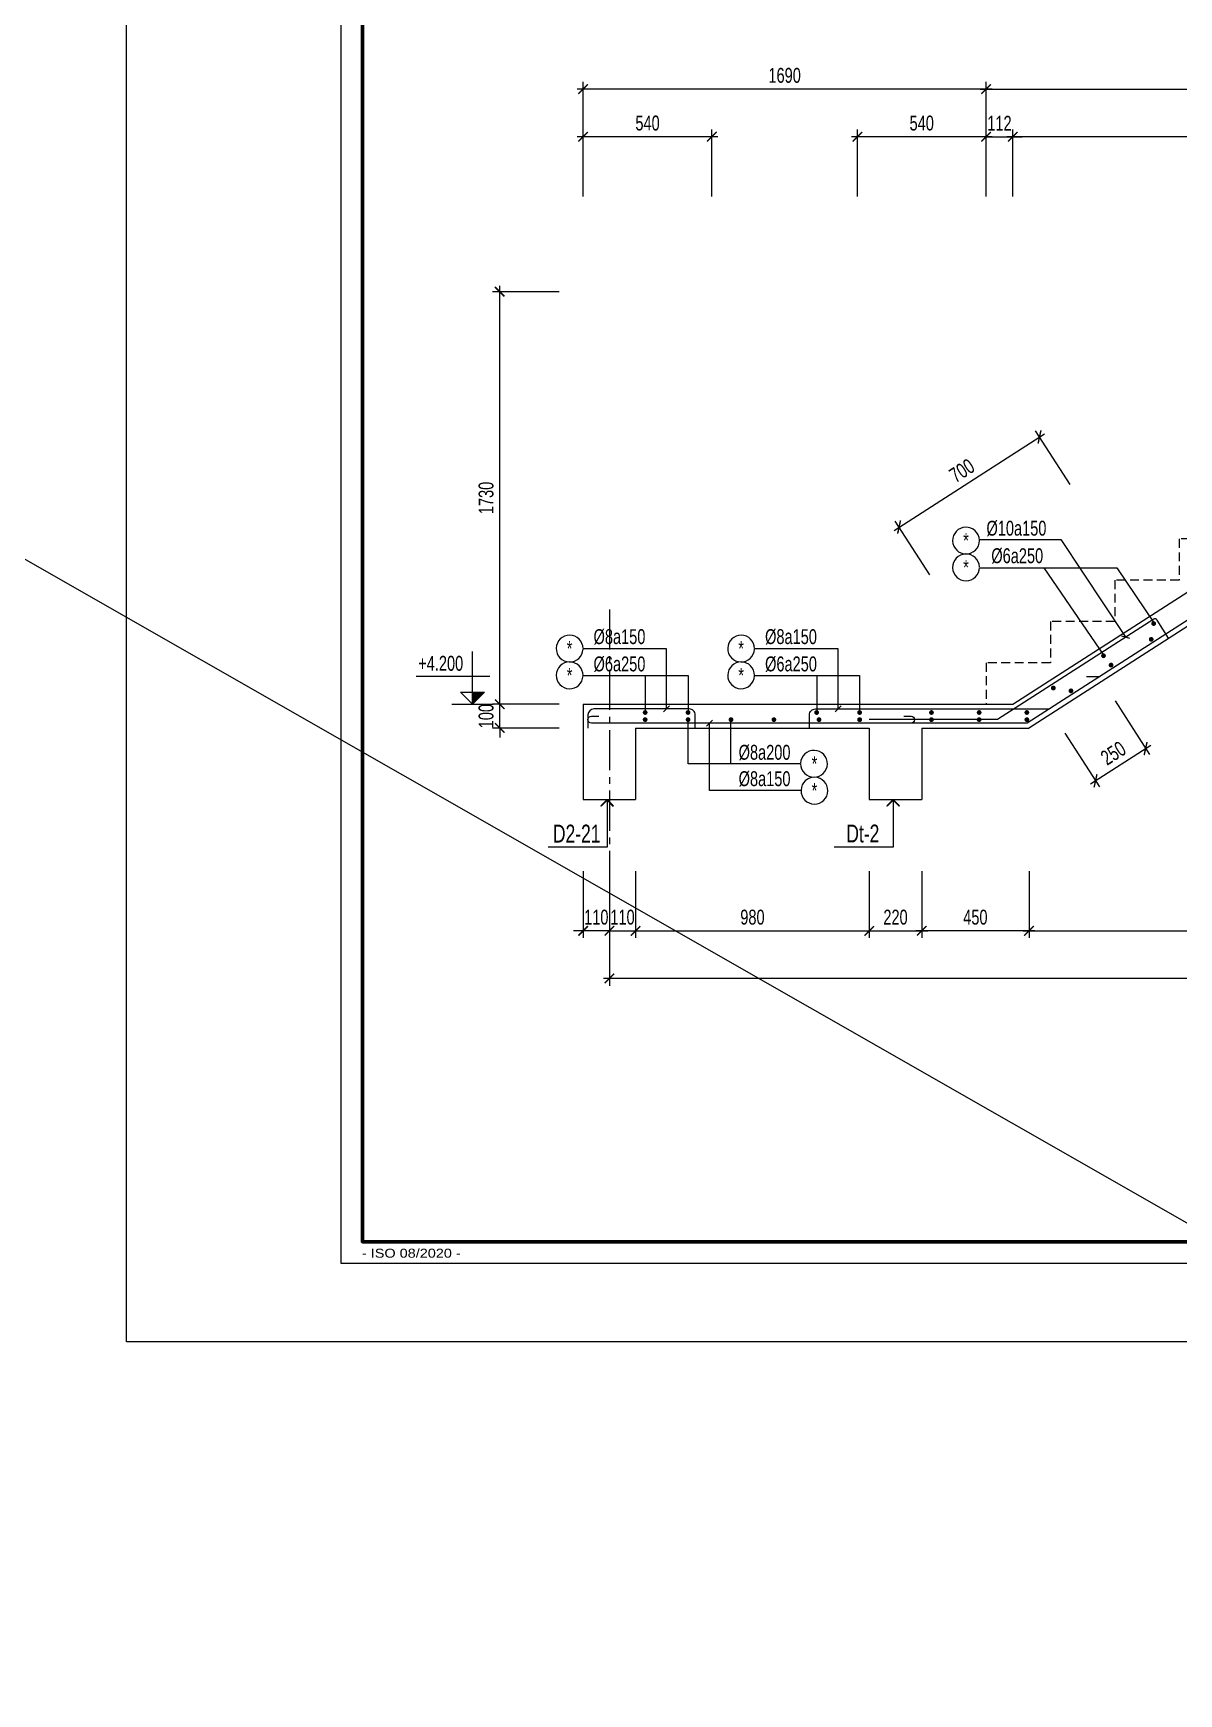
# Model space of a CAD drawing. Header units: millimetres. Extents: x -77370 to 109412, y -14880 to 214694.
# Drawn here: x -781 to 8828, y 38339 to 52268 of the extents above; entities that cross this region are included whole.
import ezdxf
from ezdxf.enums import TextEntityAlignment as Align

# ---------------------------------------------------------------- set-up
doc = ezdxf.new("R2010")
doc.units = ezdxf.units.MM
doc.header["$LTSCALE"] = 300
doc.header["$MEASUREMENT"] = 0
doc.header["$PDMODE"] = 66
doc.linetypes.add('CENTER2', pattern=[1.125, 0.75, -0.125, 0.125, -0.125])
doc.linetypes.add('HIDDEN', pattern=[0.375, 0.25, -0.125])
doc.layers.get('0').update_dxf_attribs({"linetype": 'CONTINUOUS'})
doc.layers.get('DEFPOINTS').update_dxf_attribs({"linetype": 'CONTINUOUS'})
for name, color, linetype in [('CDC -TEXT KHUNG', 7, 'CONTINUOUS'), ('CDC-KHUNGTEN', 7, 'CONTINUOUS'), ('CDC.01.AXIS', 160, 'CENTER2'), ('CDC.02.DIM', 1, 'CONTINUOUS'), ('CDC.03.BORDER', 3, 'CONTINUOUS'), ('CDC.04.HIDDEN', 8, 'HIDDEN'), ('CDC.05.STEEL', 4, 'CONTINUOUS'), ('CDC.06.TEXT', 2, 'CONTINUOUS'), ('CDC.11.NOTE', 8, 'CONTINUOUS'), ('CDC.14.STEELNUM', 2, 'CONTINUOUS'), ('KCS_SNODE', 6, 'CONTINUOUS'), ('TEXTCOL_SHAPE', 6, 'CONTINUOUS')]:
    doc.layers.add(name, color=color, linetype=linetype)
doc.styles.add('KCS_SMTEXT', font='arial.ttf', dxfattribs={"width": 0.7})
doc.styles.add('KT CDC', font='arial.ttf', dxfattribs={"width": 0.85, "height": 200})
doc.styles.add('SMTEXT', font='arial.ttf', dxfattribs={"width": 0.7})
doc.dimstyles.new('KCS_DIM25', dxfattribs={"dimscale": 2, "dimtxt": 62.5, "dimasz": 40, "dimexe": 30, "dimexo": 0, "dimgap": 25, "dimtad": 1, "dimdec": 0, "dimlfac": 0.5, "dimzin": 13, "dimdsep": 46, "dimtxsty": 'KCS_SMTEXT', "dimblk": 'ARCHTICK', "dimcen": 0, "dimdle": 25, "dimclrd": 1, "dimclre": 1, "dimclrt": 2, "dimadec": 0, "dimazin": 0, "dimtfac": 1, "dimtdec": 0, "dimtix": 1, "dimtmove": 2, "dimatfit": 3, "dimfxl": 1, "dimtolj": 1, "dimtzin": 13, "dimarcsym": 0})

# ---------------------------------------------------------------- blocks, each defined once
blk = doc.blocks.new('_ArchTick')
at = {"color": 0, "linetype": 'ByBlock', "const_width": 0.15}
blk.add_lwpolyline([(-0.5, -0.5), (0.5, 0.5)], dxfattribs=at)
blk = doc.blocks.new('*D61')
at = {"layer": 'CDC.02.DIM', "color": 1, "lineweight": -2, "transparency": 16777216}
for p, q in [((3132, 46640), (3132, 46720)), ((3632, 46640), (3072, 46640)), ((3132, 46440), (3132, 46640)), ((3632, 46440), (3072, 46440)), ((3132, 46440), (3132, 46360))]:
    blk.add_line(p, q, dxfattribs=at)
at = {"layer": 'DEFPOINTS', "color": 0, "transparency": 16777216}
for p in [(3132, 46640), (3632, 46640), (3632, 46440)]:
    blk.add_point(p, dxfattribs=at)
at = {"layer": 'CDC.02.DIM', "color": 1, "lineweight": -2, "transparency": 16777216, "xscale": 80, "yscale": 80, "zscale": 80}
for p, rotation in [((3132, 46640), 270), ((3132, 46440), 90)]:
    blk.add_blockref('_ArchTick', p, dxfattribs=dict(at, rotation=rotation))
at = {"layer": 'CDC.02.DIM', "color": 2, "transparency": 16777216, "insert": (3018, 46540), "char_height": 125, "attachment_point": 5, "rotation": 90, "style": 'KCS_SMTEXT'}
blk.add_mtext('\\A1;100', dxfattribs=at)
blk = doc.blocks.new('*D62')
at = {"layer": 'CDC.02.DIM', "color": 1, "lineweight": -2, "transparency": 16777216}
for p, q in [((3132, 46590), (3132, 50150)), ((3632, 50100), (3072, 50100)), ((3632, 46640), (3072, 46640))]:
    blk.add_line(p, q, dxfattribs=at)
at = {"layer": 'DEFPOINTS', "color": 0, "transparency": 16777216}
for p in [(3132, 50100), (3632, 50100), (3632, 46640)]:
    blk.add_point(p, dxfattribs=at)
at = {"layer": 'CDC.02.DIM', "color": 1, "lineweight": -2, "transparency": 16777216, "xscale": 80, "yscale": 80, "zscale": 80}
for p, rotation in [((3132, 50100), 90), ((3132, 46640), 270)]:
    blk.add_blockref('_ArchTick', p, dxfattribs=dict(at, rotation=rotation))
at = {"layer": 'CDC.02.DIM', "color": 2, "transparency": 16777216, "insert": (3018, 48370), "char_height": 125, "attachment_point": 5, "rotation": 90, "style": 'KCS_SMTEXT'}
blk.add_mtext('\\A1;1730', dxfattribs=at)
blk = doc.blocks.new('*D63')
at = {"layer": 'CDC.02.DIM', "color": 1, "lineweight": -2, "transparency": 16777216}
for p, q in [((4052, 45239), (4052, 44679)), ((4272, 45239), (4272, 44679)), ((4052, 44739), (3972, 44739)), ((4052, 44739), (4272, 44739)), ((4272, 44739), (4352, 44739))]:
    blk.add_line(p, q, dxfattribs=at)
at = {"layer": 'DEFPOINTS', "color": 0, "transparency": 16777216}
for p in [(4052, 45239), (4272, 45239), (4272, 44739)]:
    blk.add_point(p, dxfattribs=at)
at = {"layer": 'CDC.02.DIM', "color": 1, "lineweight": -2, "transparency": 16777216, "xscale": 80, "yscale": 80, "zscale": 80}
blk.add_blockref('_ArchTick', (4052, 44739), dxfattribs=at)
at = {"layer": 'CDC.02.DIM', "color": 1, "lineweight": -2, "transparency": 16777216, "xscale": 80, "yscale": 80, "zscale": 80, "rotation": 180}
blk.add_blockref('_ArchTick', (4272, 44739), dxfattribs=at)
at = {"layer": 'CDC.02.DIM', "color": 2, "transparency": 16777216, "insert": (4162, 44853), "char_height": 125, "attachment_point": 5, "style": 'KCS_SMTEXT'}
blk.add_mtext('\\A1;110', dxfattribs=at)
blk = doc.blocks.new('*D65')
at = {"layer": 'CDC.02.DIM', "color": 1, "lineweight": -2, "transparency": 16777216}
for p, q in [((4052, 45239), (4052, 44279)), ((14812, 45239), (14812, 44279)), ((14862, 44339), (4002, 44339))]:
    blk.add_line(p, q, dxfattribs=at)
at = {"layer": 'DEFPOINTS', "color": 0, "transparency": 16777216}
for p in [(4052, 45239), (14812, 45239), (4052, 44339)]:
    blk.add_point(p, dxfattribs=at)
at = {"layer": 'CDC.02.DIM', "color": 1, "lineweight": -2, "transparency": 16777216, "xscale": 80, "yscale": 80, "zscale": 80, "rotation": 180}
blk.add_blockref('_ArchTick', (4052, 44339), dxfattribs=at)
at = {"layer": 'CDC.02.DIM', "color": 1, "lineweight": -2, "transparency": 16777216, "xscale": 80, "yscale": 80, "zscale": 80}
blk.add_blockref('_ArchTick', (14812, 44339), dxfattribs=at)
at = {"layer": 'CDC.02.DIM', "color": 2, "transparency": 16777216, "insert": (9432, 44453), "char_height": 125, "attachment_point": 5, "style": 'KCS_SMTEXT'}
blk.add_mtext('\\A1;5380', dxfattribs=at)
blk = doc.blocks.new('*D66')
at = {"layer": 'CDC.02.DIM', "color": 1, "lineweight": -2, "transparency": 16777216}
for p, q in [((3832, 45239), (3832, 44679)), ((4052, 45239), (4052, 44679)), ((3832, 44739), (3752, 44739)), ((4052, 44739), (3832, 44739)), ((4052, 44739), (4132, 44739))]:
    blk.add_line(p, q, dxfattribs=at)
at = {"layer": 'DEFPOINTS', "color": 0, "transparency": 16777216}
for p in [(3832, 45239), (4052, 45239), (3832, 44739)]:
    blk.add_point(p, dxfattribs=at)
at = {"layer": 'CDC.02.DIM', "color": 1, "lineweight": -2, "transparency": 16777216, "xscale": 80, "yscale": 80, "zscale": 80}
blk.add_blockref('_ArchTick', (3832, 44739), dxfattribs=at)
at = {"layer": 'CDC.02.DIM', "color": 1, "lineweight": -2, "transparency": 16777216, "xscale": 80, "yscale": 80, "zscale": 80, "rotation": 180}
blk.add_blockref('_ArchTick', (4052, 44739), dxfattribs=at)
at = {"layer": 'CDC.02.DIM', "color": 2, "transparency": 16777216, "insert": (3942, 44853), "char_height": 125, "attachment_point": 5, "style": 'KCS_SMTEXT'}
blk.add_mtext('\\A1;110', dxfattribs=at)
blk = doc.blocks.new('*D84')
at = {"layer": 'CDC.02.DIM', "color": 1, "lineweight": -2, "transparency": 16777216}
for p, q in [((6232, 45239), (6232, 44679)), ((6672, 45239), (6672, 44679)), ((6182, 44739), (6722, 44739))]:
    blk.add_line(p, q, dxfattribs=at)
at = {"layer": 'DEFPOINTS', "color": 0, "transparency": 16777216}
for p in [(6232, 45239), (6672, 45239), (6672, 44739)]:
    blk.add_point(p, dxfattribs=at)
at = {"layer": 'CDC.02.DIM', "color": 1, "lineweight": -2, "transparency": 16777216, "xscale": 80, "yscale": 80, "zscale": 80, "rotation": 180}
blk.add_blockref('_ArchTick', (6232, 44739), dxfattribs=at)
at = {"layer": 'CDC.02.DIM', "color": 1, "lineweight": -2, "transparency": 16777216, "xscale": 80, "yscale": 80, "zscale": 80}
blk.add_blockref('_ArchTick', (6672, 44739), dxfattribs=at)
at = {"layer": 'CDC.02.DIM', "color": 2, "transparency": 16777216, "insert": (6452, 44853), "char_height": 125, "attachment_point": 5, "style": 'KCS_SMTEXT'}
blk.add_mtext('\\A1;220', dxfattribs=at)
blk = doc.blocks.new('*D99')
at = {"layer": 'CDC.02.DIM', "color": 1, "lineweight": -2, "transparency": 16777216}
for p, q in [((6440, 48098), (7702, 48909)), ((7917, 48482), (7627, 48932)), ((6739, 47725), (6449, 48176))]:
    blk.add_line(p, q, dxfattribs=at)
at = {"layer": 'DEFPOINTS', "color": 0, "transparency": 16777216}
for p in [(7660, 48882), (7917, 48482), (6739, 47725)]:
    blk.add_point(p, dxfattribs=at)
at = {"layer": 'CDC.02.DIM', "color": 1, "lineweight": -2, "transparency": 16777216, "xscale": 80, "yscale": 80, "zscale": 80}
for p, rotation in [((7660, 48882), 32.69946113714801), ((6482, 48126), 212.699461137148)]:
    blk.add_blockref('_ArchTick', p, dxfattribs=dict(at, rotation=rotation))
at = {"layer": 'CDC.02.DIM', "color": 2, "transparency": 16777216, "insert": (7009, 48599), "char_height": 125, "attachment_point": 5, "rotation": 32.6995, "style": 'KCS_SMTEXT'}
blk.add_mtext('\\A1;700', dxfattribs=at)
blk = doc.blocks.new('*D113')
at = {"layer": 'CDC.02.DIM', "color": 1, "lineweight": -2, "transparency": 16777216}
for p, q in [((7212, 51300), (7212, 51860)), ((12072, 51300), (12072, 51860)), ((7162, 51800), (12122, 51800))]:
    blk.add_line(p, q, dxfattribs=at)
at = {"layer": 'DEFPOINTS', "color": 0, "transparency": 16777216}
for p in [(12072, 51800), (7212, 51300), (12072, 51300)]:
    blk.add_point(p, dxfattribs=at)
at = {"layer": 'CDC.02.DIM', "color": 1, "lineweight": -2, "transparency": 16777216, "xscale": 80, "yscale": 80, "zscale": 80, "rotation": 180}
blk.add_blockref('_ArchTick', (7212, 51800), dxfattribs=at)
at = {"layer": 'CDC.02.DIM', "color": 1, "lineweight": -2, "transparency": 16777216, "xscale": 80, "yscale": 80, "zscale": 80}
blk.add_blockref('_ArchTick', (12072, 51800), dxfattribs=at)
at = {"layer": 'CDC.02.DIM', "color": 2, "transparency": 16777216, "insert": (9642, 51914), "char_height": 125, "attachment_point": 5, "style": 'KCS_SMTEXT'}
blk.add_mtext('\\A1;2430', dxfattribs=at)
blk = doc.blocks.new('*D117')
at = {"layer": 'CDC.02.DIM', "color": 1, "lineweight": -2, "transparency": 16777216}
for p, q in [((3832, 51300), (3832, 51860)), ((7212, 51300), (7212, 51860)), ((7262, 51800), (3782, 51800))]:
    blk.add_line(p, q, dxfattribs=at)
at = {"layer": 'DEFPOINTS', "color": 0, "transparency": 16777216}
for p in [(3832, 51800), (3832, 51300), (7212, 51300)]:
    blk.add_point(p, dxfattribs=at)
at = {"layer": 'CDC.02.DIM', "color": 1, "lineweight": -2, "transparency": 16777216, "xscale": 80, "yscale": 80, "zscale": 80, "rotation": 180}
blk.add_blockref('_ArchTick', (3832, 51800), dxfattribs=at)
at = {"layer": 'CDC.02.DIM', "color": 1, "lineweight": -2, "transparency": 16777216, "xscale": 80, "yscale": 80, "zscale": 80}
blk.add_blockref('_ArchTick', (7212, 51800), dxfattribs=at)
at = {"layer": 'CDC.02.DIM', "color": 2, "transparency": 16777216, "insert": (5522, 51914), "char_height": 125, "attachment_point": 5, "style": 'KCS_SMTEXT'}
blk.add_mtext('\\A1;1690', dxfattribs=at)
blk = doc.blocks.new('*D130')
at = {"layer": 'CDC.02.DIM', "color": 1, "lineweight": -2, "transparency": 16777216}
for p, q in [((6672, 45239), (6672, 44679)), ((7572, 45239), (7572, 44679)), ((7622, 44739), (6622, 44739))]:
    blk.add_line(p, q, dxfattribs=at)
at = {"layer": 'DEFPOINTS', "color": 0, "transparency": 16777216}
for p in [(6672, 45239), (7572, 45239), (6672, 44739)]:
    blk.add_point(p, dxfattribs=at)
at = {"layer": 'CDC.02.DIM', "color": 1, "lineweight": -2, "transparency": 16777216, "xscale": 80, "yscale": 80, "zscale": 80, "rotation": 180}
blk.add_blockref('_ArchTick', (6672, 44739), dxfattribs=at)
at = {"layer": 'CDC.02.DIM', "color": 1, "lineweight": -2, "transparency": 16777216, "xscale": 80, "yscale": 80, "zscale": 80}
blk.add_blockref('_ArchTick', (7572, 44739), dxfattribs=at)
at = {"layer": 'CDC.02.DIM', "color": 2, "transparency": 16777216, "insert": (7122, 44853), "char_height": 125, "attachment_point": 5, "style": 'KCS_SMTEXT'}
blk.add_mtext('\\A1;450', dxfattribs=at)
blk = doc.blocks.new('*D132')
at = {"layer": 'CDC.02.DIM', "color": 1, "lineweight": -2, "transparency": 16777216}
for p, q in [((8294, 46668), (8583, 46218)), ((7873, 46398), (8162, 45948)), ((8088, 45971), (8593, 46295))]:
    blk.add_line(p, q, dxfattribs=at)
at = {"layer": 'DEFPOINTS', "color": 0, "transparency": 16777216}
for p in [(8294, 46668), (7873, 46398), (8550, 46268)]:
    blk.add_point(p, dxfattribs=at)
at = {"layer": 'CDC.02.DIM', "color": 1, "lineweight": -2, "transparency": 16777216, "xscale": 80, "yscale": 80, "zscale": 80}
for p, rotation in [((8550, 46268), 32.69946108905662), ((8130, 45998), 212.6994610890567)]:
    blk.add_blockref('_ArchTick', p, dxfattribs=dict(at, rotation=rotation))
at = {"layer": 'CDC.02.DIM', "color": 2, "transparency": 16777216, "insert": (8279, 46229), "char_height": 125, "attachment_point": 5, "rotation": 32.6995, "style": 'KCS_SMTEXT'}
blk.add_mtext('\\A1;250', dxfattribs=at)
blk = doc.blocks.new('*D178')
at = {"layer": 'CDC.02.DIM', "color": 1, "lineweight": -2, "transparency": 16777216}
for p, q in [((7262, 51400), (6082, 51400)), ((6132, 50900), (6132, 51460)), ((7212, 50900), (7212, 51460))]:
    blk.add_line(p, q, dxfattribs=at)
at = {"layer": 'DEFPOINTS', "color": 0, "transparency": 16777216}
for p in [(6132, 51400), (6132, 50900), (7212, 50900)]:
    blk.add_point(p, dxfattribs=at)
at = {"layer": 'CDC.02.DIM', "color": 1, "lineweight": -2, "transparency": 16777216, "xscale": 80, "yscale": 80, "zscale": 80, "rotation": 180}
blk.add_blockref('_ArchTick', (6132, 51400), dxfattribs=at)
at = {"layer": 'CDC.02.DIM', "color": 1, "lineweight": -2, "transparency": 16777216, "xscale": 80, "yscale": 80, "zscale": 80}
blk.add_blockref('_ArchTick', (7212, 51400), dxfattribs=at)
at = {"layer": 'CDC.02.DIM', "color": 2, "transparency": 16777216, "insert": (6672, 51514), "char_height": 125, "attachment_point": 5, "style": 'KCS_SMTEXT'}
blk.add_mtext('\\A1;540', dxfattribs=at)
blk = doc.blocks.new('*D179')
at = {"layer": 'CDC.02.DIM', "color": 1, "lineweight": -2, "transparency": 16777216}
for p, q in [((4962, 51400), (3782, 51400)), ((3832, 50900), (3832, 51460)), ((4912, 50900), (4912, 51460))]:
    blk.add_line(p, q, dxfattribs=at)
at = {"layer": 'DEFPOINTS', "color": 0, "transparency": 16777216}
for p in [(3832, 51400), (3832, 50900), (4912, 50900)]:
    blk.add_point(p, dxfattribs=at)
at = {"layer": 'CDC.02.DIM', "color": 1, "lineweight": -2, "transparency": 16777216, "xscale": 80, "yscale": 80, "zscale": 80, "rotation": 180}
blk.add_blockref('_ArchTick', (3832, 51400), dxfattribs=at)
at = {"layer": 'CDC.02.DIM', "color": 1, "lineweight": -2, "transparency": 16777216, "xscale": 80, "yscale": 80, "zscale": 80}
blk.add_blockref('_ArchTick', (4912, 51400), dxfattribs=at)
at = {"layer": 'CDC.02.DIM', "color": 2, "transparency": 16777216, "insert": (4372, 51514), "char_height": 125, "attachment_point": 5, "style": 'KCS_SMTEXT'}
blk.add_mtext('\\A1;540', dxfattribs=at)
blk = doc.blocks.new('*D184')
at = {"layer": 'CDC.02.DIM', "color": 1, "lineweight": -2, "transparency": 16777216}
for p, q in [((4272, 45239), (4272, 44679)), ((6232, 45239), (6232, 44679)), ((4222, 44739), (6282, 44739))]:
    blk.add_line(p, q, dxfattribs=at)
at = {"layer": 'DEFPOINTS', "color": 0, "transparency": 16777216}
for p in [(4272, 45239), (6232, 45239), (6232, 44739)]:
    blk.add_point(p, dxfattribs=at)
at = {"layer": 'CDC.02.DIM', "color": 1, "lineweight": -2, "transparency": 16777216, "xscale": 80, "yscale": 80, "zscale": 80, "rotation": 180}
blk.add_blockref('_ArchTick', (4272, 44739), dxfattribs=at)
at = {"layer": 'CDC.02.DIM', "color": 1, "lineweight": -2, "transparency": 16777216, "xscale": 80, "yscale": 80, "zscale": 80}
blk.add_blockref('_ArchTick', (6232, 44739), dxfattribs=at)
at = {"layer": 'CDC.02.DIM', "color": 2, "transparency": 16777216, "insert": (5252, 44853), "char_height": 125, "attachment_point": 5, "style": 'KCS_SMTEXT'}
blk.add_mtext('\\A1;980', dxfattribs=at)
blk = doc.blocks.new('*D185')
at = {"layer": 'CDC.02.DIM', "color": 1, "lineweight": -2, "transparency": 16777216}
for p, q in [((7572, 45239), (7572, 44679)), ((12072, 45239), (12072, 44679)), ((7522, 44739), (12122, 44739))]:
    blk.add_line(p, q, dxfattribs=at)
at = {"layer": 'DEFPOINTS', "color": 0, "transparency": 16777216}
for p in [(7572, 45239), (12072, 45239), (12072, 44739)]:
    blk.add_point(p, dxfattribs=at)
at = {"layer": 'CDC.02.DIM', "color": 1, "lineweight": -2, "transparency": 16777216, "xscale": 80, "yscale": 80, "zscale": 80, "rotation": 180}
blk.add_blockref('_ArchTick', (7572, 44739), dxfattribs=at)
at = {"layer": 'CDC.02.DIM', "color": 1, "lineweight": -2, "transparency": 16777216, "xscale": 80, "yscale": 80, "zscale": 80}
blk.add_blockref('_ArchTick', (12072, 44739), dxfattribs=at)
at = {"layer": 'CDC.02.DIM', "color": 2, "transparency": 16777216, "insert": (9822, 44853), "char_height": 125, "attachment_point": 5, "style": 'KCS_SMTEXT'}
blk.add_mtext('\\A1;2250', dxfattribs=at)
blk = doc.blocks.new('*D1435')
at = {"layer": 'CDC.02.DIM', "color": 1, "lineweight": -2, "transparency": 16777216}
for p, q in [((7212, 51400), (7132, 51400)), ((7212, 50900), (7212, 51460)), ((7212, 51400), (7435, 51400)), ((7435, 50900), (7435, 51460)), ((7435, 51400), (7515, 51400))]:
    blk.add_line(p, q, dxfattribs=at)
at = {"layer": 'DEFPOINTS', "color": 0, "transparency": 16777216}
for p in [(7435, 51400), (7212, 50900), (7435, 50900)]:
    blk.add_point(p, dxfattribs=at)
at = {"layer": 'CDC.02.DIM', "color": 1, "lineweight": -2, "transparency": 16777216, "xscale": 80, "yscale": 80, "zscale": 80}
blk.add_blockref('_ArchTick', (7212, 51400), dxfattribs=at)
at = {"layer": 'CDC.02.DIM', "color": 1, "lineweight": -2, "transparency": 16777216, "xscale": 80, "yscale": 80, "zscale": 80, "rotation": 180}
blk.add_blockref('_ArchTick', (7435, 51400), dxfattribs=at)
at = {"layer": 'CDC.02.DIM', "color": 2, "transparency": 16777216, "insert": (7324, 51513), "char_height": 125, "attachment_point": 5, "style": 'KCS_SMTEXT'}
blk.add_mtext('\\A1;112', dxfattribs=at)
blk = doc.blocks.new('*D1436')
at = {"layer": 'CDC.02.DIM', "color": 1, "lineweight": -2, "transparency": 16777216}
for p, q in [((12122, 51400), (7385, 51400)), ((7435, 50900), (7435, 51460)), ((12072, 50900), (12072, 51460))]:
    blk.add_line(p, q, dxfattribs=at)
at = {"layer": 'DEFPOINTS', "color": 0, "transparency": 16777216}
for p in [(7435, 51400), (7435, 50900), (12072, 50900)]:
    blk.add_point(p, dxfattribs=at)
at = {"layer": 'CDC.02.DIM', "color": 1, "lineweight": -2, "transparency": 16777216, "xscale": 80, "yscale": 80, "zscale": 80, "rotation": 180}
blk.add_blockref('_ArchTick', (7435, 51400), dxfattribs=at)
at = {"layer": 'CDC.02.DIM', "color": 1, "lineweight": -2, "transparency": 16777216, "xscale": 80, "yscale": 80, "zscale": 80}
blk.add_blockref('_ArchTick', (12072, 51400), dxfattribs=at)
at = {"layer": 'CDC.02.DIM', "color": 2, "transparency": 16777216, "insert": (9754, 51514), "char_height": 125, "attachment_point": 5, "style": 'KCS_SMTEXT'}
blk.add_mtext('\\A1;2318', dxfattribs=at)
blk = doc.blocks.new('Khung tên chuẩn')
at = {"layer": 'CDC-KHUNGTEN', "color": 8}
blk.add_lwpolyline([(75096, 1100), (83000, 1100), (83000, 58300), (3000, 58300), (3000, 1100), (75096, 1100)], dxfattribs=at)
at = {"layer": 'CDC-KHUNGTEN', "color": 255, "lineweight": 60}
blk.add_lwpolyline([(74900, 1400), (74900, 58000), (3300, 58000), (3300, 1400), (74900, 1400)], close=True, dxfattribs=at)
at = {"layer": 'DEFPOINTS', "color": 1, "ltscale": 0.2}
blk.add_lwpolyline([(0, 0), (0, 59400), (84100, 59400), (84100, 0), (0, 0)], close=True, dxfattribs=at)
at = {"layer": 'CDC -TEXT KHUNG', "color": 6, "style": 'KT CDC', "width": 1.15}
blk.add_text('- ISO 08/2020 -', height=125.69, dxfattribs=at).set_placement((3294, 1177))

msp = doc.modelspace()

# ---------------------------------------------------------------- linework, layer by layer
at = {"layer": 'CDC.01.AXIS', "ltscale": 1.5}
msp.add_line((4052, 47435.3), (4052, 45239.5), dxfattribs=at)
at = {"layer": 'CDC.02.DIM', "color": 1, "linetype": 'ByBlock'}
for p, q in [((2903.8, 46640.3), (2903.8, 47081.5)), ((2430.4, 46873.8), (3047.7, 46873.8)), ((2803.2, 46741), (3004.5, 46741)), ((2903.8, 46640.3), (2803.2, 46741)), ((2903.8, 46640.3), (3004.5, 46741)), ((2730.6, 46640.3), (3077, 46640.3))]:
    msp.add_line(p, q, dxfattribs=at)
at = {"layer": 'CDC.02.DIM'}
msp.add_solid([(3004.5, 46741), (2903.8, 46640.3), (2903.8, 46741)], dxfattribs=at)
at = {"layer": 'CDC.03.BORDER'}
for p, q in [((7435.2, 46640.3), (12072, 49617)), ((7567.9, 46440.3), (12022.9, 49300.3)), ((3832, 46640.3), (7435.2, 46640.3)), ((3832, 46640.3), (3832, 45840.3)), ((4272, 46440.3), (6232, 46440.3)), ((4272, 46440.3), (4272, 45840.3)), ((6232, 46440.3), (6232, 45840.3)), ((6672, 46440.3), (7567.9, 46440.3)), ((6672, 46440.3), (6672, 45840.3)), ((3832, 45840.3), (4272, 45840.3)), ((6232, 45840.3), (6672, 45840.3))]:
    msp.add_line(p, q, dxfattribs=at)
at = {"layer": 'CDC.04.HIDDEN'}
msp.add_lwpolyline([(12072, 49759.6), (11532, 49759.6), (11532, 49413), (10992, 49413), (10992, 49066.3), (10452, 49066.3), (10452, 48719.6), (9912, 48719.6), (9912, 48373), (9372, 48373), (9372, 48026.3), (8832, 48026.3), (8832, 47679.6), (8292, 47679.6), (8292, 47333), (7752, 47333), (7752, 46986.3), (7212, 46986.3), (7212, 46640.3)], dxfattribs=at)
at = {"layer": 'CDC.05.STEEL', "color": 4}
msp.add_line((8163.9, 46870.4), (8053.9, 46870.4), dxfattribs=at)
at = {"layer": 'CDC.05.STEEL', "elevation": 0}
for points in [[(12472, 49900.3), (12472, 49649.8, -0.255364), (12460.5, 49628.8), (7556.2, 46480.3), (6232, 46480.3)], [(8743, 47194.7), (8645.7, 47346.1, 0.4142136), (8618.1, 47352.2), (7306.8, 46510.3), (6232, 46510.3)]]:
    msp.add_lwpolyline(points, format="xyb", dxfattribs=at)
at = {"layer": 'CDC.05.STEEL'}
for points in [[(4772, 46440.3), (4772, 46550.3, 0.4142137), (4722, 46600.3), (3922, 46600.3, 0.4142134), (3872, 46550.3), (3872, 46440.3)], [(6522, 46540.3), (6582, 46540.3, -1), (6582, 46480.3), (3902, 46480.3, -1), (3902, 46540.3), (3962, 46540.3)], [(5730.4, 46440.3), (5730.4, 46550.3, -0.4142137), (5780.4, 46600.3), (7743.1, 46600.3)]]:
    msp.add_lwpolyline(points, format="xyb", dxfattribs=at)
at = {"layer": 'CDC.11.NOTE'}
for p, q in [((7155.6, 48020.8), (7840.1, 48020.8)), ((7840.1, 48020.8), (8384.5, 47200.8)), ((7155.8, 47783), (8307.2, 47783)), ((7697.4, 47783), (8199, 47047.5)), ((8307.2, 47783), (8623.1, 47319.7)), ((3830.7, 46880.3), (4711.9, 46880.3)), ((4351.9, 46880.3), (4351.9, 46570.3)), ((4711.9, 46880.3), (4711.9, 46570.3)), ((5269.5, 46880.3), (6150.7, 46880.3)), ((5790.7, 46880.3), (5790.7, 46570.3)), ((6150.7, 46880.3), (6150.7, 46570.3))]:
    msp.add_line(p, q, dxfattribs=at)
for points in [[(4531.9, 46600.3), (4531.9, 47105.3), (3830.7, 47105.3)], [(5970.7, 46600.3), (5970.7, 47105.3), (5269.5, 47105.3)], [(5655.7, 46140.3), (4712.3, 46140.3), (4712.3, 46510.3)], [(5659.6, 45915.3), (4891.9, 45915.3), (4891.9, 46480.3)], [(5071.5, 46140.3), (5071.5, 46504.3)], [(4032, 45840.3), (3979, 45787.3), (3982.5, 45783.7), (4032, 45835.3), (4081.5, 45783.7), (4085.1, 45787.3), (4032, 45840.3), (4032, 45439.5), (3538.7, 45439.5)], [(6432, 45840.3), (6379, 45787.3), (6382.5, 45783.7), (6432, 45835.3), (6481.5, 45783.7), (6485.1, 45787.3), (6432, 45840.3), (6432, 45439.5), (5938.7, 45439.5)]]:
    msp.add_lwpolyline(points, dxfattribs=at)
at = {"layer": 'CDC.11.NOTE', "color": 3}
for points in [[(8417.4, 47191.6), (8350.4, 47212)], [(4507.1, 46575.6), (4556.6, 46625.1)], [(5945.9, 46575.6), (5995.4, 46625.1)], [(4867.2, 46455.6), (4916.7, 46505.1)]]:
    msp.add_lwpolyline(points, dxfattribs=at)
at = {"layer": 'CDC.14.STEELNUM', "color": 8}
for centre, start, end in [((7043.4, 48012.5), 2.29244, 0), ((7043.4, 47787.5), 2.29244, 0), ((3718.2, 47106.7), 0, 357.70756), ((5157, 47106.7), 0, 357.70756), ((3718.2, 46881.7), 0, 357.70756), ((5157, 46881.7), 0, 357.70756), ((5768.2, 46140.3), 180, 177.70756), ((5772.1, 45915.3), 180, 177.70756)]:
    msp.add_arc(centre, 112.5, start, end, dxfattribs=at)
at = {"layer": 'KCS_SNODE', "const_width": 20}
for points in [[(8623.4, 47324.2, -1), (8611.5, 47308.1, -1)], [(8606.8, 47186.2, 1), (8587.2, 47182.1, 1)], [(8202.7, 47054, -1), (8190.8, 47038, -1)], [(8270.2, 46970.1, 1), (8250.6, 46966, 1)], [(7781.9, 46783.9, -1), (7770, 46767.8, -1)], [(7933.6, 46754, 1), (7914, 46749.9, 1)], [(4346, 46502.3, -1), (4358, 46518.3, -1)], [(4706, 46502.3, -1), (4718, 46518.3, -1)], [(5066, 46502.3, -1), (5078, 46518.3, -1)], [(5426, 46502.3, -1), (5438, 46518.3, -1)], [(5804.4, 46502.3, -1), (5816.4, 46518.3, -1)], [(6156.4, 46502.3, 1), (6144.4, 46518.3, 1)], [(6158, 46502.3, 1), (6146, 46518.3, 1)], [(6747.7, 46502.3, -1), (6759.7, 46518.3, -1)], [(7147.7, 46502.3, -1), (7159.7, 46518.3, -1)], [(7547.7, 46502.3, -1), (7559.7, 46518.3, -1)]]:
    msp.add_lwpolyline(points, format="xyb", close=True, dxfattribs=at)
at = {"layer": 'KCS_SNODE', "const_width": 20, "elevation": 0}
for points in [[(4346, 46578.3, 1), (4358, 46562.3, 1)], [(4706, 46578.3, 1), (4718, 46562.3, 1)], [(5796.4, 46578.3, -1), (5784.4, 46562.3, -1)], [(6156.4, 46578.3, -1), (6144.4, 46562.3, -1)], [(6747.7, 46578.3, 1), (6759.7, 46562.3, 1)], [(7147.7, 46578.3, 1), (7159.7, 46562.3, 1)], [(7547.7, 46578.3, 1), (7559.7, 46562.3, 1)]]:
    msp.add_lwpolyline(points, format="xyb", close=True, dxfattribs=at)
at = {"layer": 'TEXTCOL_SHAPE'}
msp.add_line((-77370.2, 91558.5), (108990, -14880), dxfattribs=at)

# ---------------------------------------------------------------- block references
at = {"xscale": 0.5999999999985448, "yscale": 0.5999999999985448, "zscale": 0.5999999999985448}
msp.add_blockref('Khung tên chuẩn', (0, 41291), dxfattribs=at)

# ---------------------------------------------------------------- texts
at = {"layer": 'CDC.02.DIM', "color": 2, "linetype": 'ByBlock', "style": 'SMTEXT', "width": 0.7}
msp.add_text('    +4.200', height=125, dxfattribs=at).set_placement((2312.5, 46920.5))
at = {"layer": 'CDC.06.TEXT', "color": 2, "linetype": 'ByBlock', "style": 'SMTEXT', "width": 0.7}
for s, p in [('%%C10a150', (7466.4, 48116.6)), ('%%C6a250', (7473.2, 47885.6)), ('%%C8a150', (4136.5, 47206.9)), ('%%C8a150', (5575.3, 47206.9)), ('%%C6a250', (4136.5, 46978.1)), ('%%C6a250', (5575.3, 46978.1)), ('%%C8a200', (5353.6, 46236.7)), ('%%C8a150', (5353.6, 46015.4))]:
    msp.add_text(s, height=125, dxfattribs=at).set_placement(p, align=Align.MIDDLE)
at = {"layer": 'CDC.06.TEXT', "style": 'SMTEXT', "width": 0.7}
for s, p in [('D2-21', (3777.8, 45555.7)), ('Dt-2', (6177.8, 45555.7))]:
    msp.add_text(s, height=150, dxfattribs=at).set_placement(p, align=Align.MIDDLE)
at = {"layer": 'CDC.14.STEELNUM', "linetype": 'ByBlock', "style": 'SMTEXT', "width": 0.7}
for p in [(7043.4, 48012.5), (7043.4, 47787.5), (3718.2, 47106.7), (5157, 47106.7), (3718.2, 46881.7), (5157, 46881.7), (5772.1, 46140.3), (5772.1, 45915.3)]:
    msp.add_text('*', height=125, dxfattribs=at).set_placement(p, align=Align.MIDDLE)

# ---------------------------------------------------------------- dimensions: what is measured, and where the dimension line sits
at = {"layer": 'CDC.02.DIM'}
for base, p1, p2, picture, middle in [((3832, 51800.3), (7212, 51300.3), (3832, 51300.3), '*D117', (5522, 51914.1)), ((3832, 51400.3), (4912, 50900.3), (3832, 50900.3), '*D179', (4372, 51514.1)), ((6132, 51400.3), (7212, 50900.3), (6132, 50900.3), '*D178', (6672, 51514.1)), ((7435.2, 51400.3), (12072, 50900.3), (7435.2, 50900.3), '*D1436', (9753.6, 51514.2)), ((3832, 44739.5), (4052, 45239.5), (3832, 45239.5), '*D66', (3942, 44853.3)), ((4052, 44339.5), (14812, 45239.5), (4052, 45239.5), '*D65', (9432, 44453.3)), ((6672, 44739.5), (7571.9, 45239.5), (6672, 45239.5), '*D130', (7122, 44853.3))]:
    dim = msp.add_linear_dim(base=base, p1=p1, p2=p2, dimstyle='KCS_DIM25', dxfattribs=at)
    dim.commit()
    dim.dimension.update_dxf_attribs({"geometry": picture, "text_midpoint": middle})
for base, p1, p2, angle, picture, middle in [((12072, 51800.3), (7212, 51300.3), (12072, 51300.3), 180, '*D113', (9642, 51914.2)), ((7435.2, 51400.3), (7212, 50900.3), (7435.2, 50900.3), 180, '*D1435', (7323.6, 51513.1)), ((3132, 50100.3), (3632, 46640.3), (3632, 50100.3), 270, '*D62', (3018.2, 48370.3)), ((7659.9, 48881.8), (6738.7, 47725.3), (7916.8, 48481.6), 32.69946, '*D99', (7009.3, 48599.5)), ((3132, 46640.3), (3632, 46440.3), (3632, 46640.3), 270, '*D61', (3018.2, 46540.3)), ((8550.5, 46268.2), (7872.8, 46398.3), (8293.5, 46668.5), 32.69946, '*D132', (8278.6, 46228.9)), ((4272, 44739.5), (4052, 45239.5), (4272, 45239.5), 180, '*D63', (4162, 44853.3)), ((6232, 44739.5), (4272, 45239.5), (6232, 45239.5), 180, '*D184', (5252, 44853.3)), ((6672, 44739.5), (6232, 45239.5), (6672, 45239.5), 180, '*D84', (6452, 44853.3)), ((12072, 44739.5), (7571.9, 45239.5), (12072, 45239.5), 180, '*D185', (9822, 44853.3))]:
    dim = msp.add_linear_dim(base=base, p1=p1, p2=p2, angle=angle, dimstyle='KCS_DIM25', dxfattribs=at)
    dim.commit()
    dim.dimension.update_dxf_attribs({"geometry": picture, "text_midpoint": middle})

doc.saveas('drawing.dxf')
